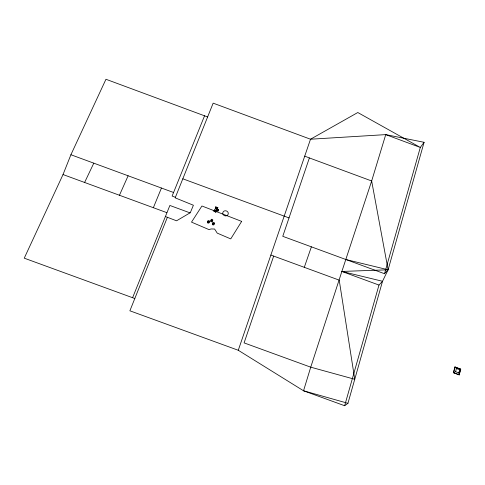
<?xml version="1.0" encoding="UTF-8"?>
<svg xmlns="http://www.w3.org/2000/svg" width="485" height="485" viewBox="0 0 485 485"><rect width="100%" height="100%" fill="white"/><g stroke="black" fill="none" stroke-linecap="round" stroke-linejoin="round"><path stroke-width="0.73" d="M453.396 372.674L459.313 374.784L458.798 372.904L459.61 369.74L460.75 369.176L459.137 374.887L453.396 372.674L455.021 366.963L460.75 369.176L454.845 367.072M459.137 374.887L460.392 369.982M455.603 371.668L456.421 368.509L455.021 366.963L453.572 372.565L455.603 371.668L458.798 372.904M304.725 156.128L309.381 157.94L282.767 236.316L384.52 273.716L420.307 147.452L424.084 142.293L385.739 134.618L310.515 139.219L213.157 103.153L175.182 197.844L193.394 205.24L190.302 212.703L176.546 220.802L165.27 216.48M167.398 217.256L129.883 310.8L238.268 350.267L303.531 390.777L344.647 405.727L347.939 403.308L382.519 281.27L388.103 269.793L424.084 142.293M344.647 405.727L378.985 285.071L382.519 281.27L341.87 271.442L310.739 367.175L303.531 390.777L347.939 403.308M213.909 211.169L214.018 210.829L215.892 211.842L215.789 212.187L213.909 211.169L214.515 209.817L216.51 210.878L215.789 212.187M214.515 209.817L214.412 210.157L216.407 211.224M215.243 208.295L215.352 207.95L217.425 208.689L217.316 209.029L215.243 208.295L215.783 206.852L217.838 207.641L217.729 207.98L215.679 207.198L215.783 206.852M215.843 210.399L215.952 210.053L218.068 210.726L218.432 209.678L216.334 208.956L215.843 210.399L217.959 211.066L218.432 209.678M216.334 208.956L216.225 209.302L218.323 210.017M217.959 211.066L218.068 210.726M378.985 285.071L341.87 271.442L371.662 180.978L385.739 134.618L420.307 147.452L357.797 112.526L310.515 139.219L238.268 350.267M273.673 256.092L244.094 342.889L310.739 367.175L354.747 379.282L339.215 280.142L270.86 255.055M304.289 267.326L311.388 246.835M217.316 209.029L217.838 207.641M134.806 298.517L24.25 258.172L63.026 174.545L70.907 154.745L105.954 79.273L207.622 116.952M175.394 197.316L172.133 196.049L204.573 115.763M132.611 297.669L169.877 205.464L190.023 212.866M153.363 207.707L161.438 188.028M119.455 195.255L128.119 175.782M84.608 182.463L93.793 163.16M215.892 211.842L216.51 210.878M384.52 273.716L388.103 269.793L371.662 180.978L309.381 157.94M341.87 271.442L388.103 269.793L345.957 259.542M63.026 174.545L166.816 212.642M182.815 178.807L289.018 217.904M70.907 154.745L173.642 192.521M456.421 368.509L459.61 369.74M241.657 221.384L230.745 238.899L217.238 233.127L214.594 229.023L210.987 228.962L209.132 229.666L191.508 222.13L201.93 205.992L241.657 221.384M226.907 215.613L226.246 215.843A2.771 2.54 18.9 0 1 223.148 214.497L222.87 213.867A2.771 2.54 18.9 0 1 224.573 210.884A2.771 2.54 18.9 0 1 228.011 212.369A2.771 2.54 18.9 0 1 226.907 215.613M210.848 221.366A0.909 0.837 17.2 0 0 212.406 221.439A0.909 0.837 17.2 0 0 211.63 220.141A0.909 0.837 17.2 0 0 210.848 221.366M211.114 220.493A0.909 0.837 17.2 0 0 212.679 220.566A0.909 0.837 17.2 0 0 211.903 219.268A0.909 0.837 17.2 0 0 211.114 220.493M212.436 224.531A0.958 0.879 17.5 0 0 214.079 224.519A0.958 0.879 17.5 0 0 213.182 223.191A0.958 0.879 17.5 0 0 212.436 224.531M212.709 223.664A0.958 0.885 17.5 0 0 214.358 223.658A0.958 0.885 17.5 0 0 213.461 222.324A0.958 0.885 17.5 0 0 212.709 223.664M207.616 222.785A0.94 0.861 16.7 0 0 209.211 222.615A0.94 0.861 16.7 0 0 208.192 221.402A0.94 0.861 16.7 0 0 207.616 222.785M207.877 221.918A0.94 0.867 16.7 0 0 209.471 221.748A0.94 0.867 16.7 0 0 208.459 220.529A0.94 0.867 16.7 0 0 207.877 221.918"/></g></svg>
